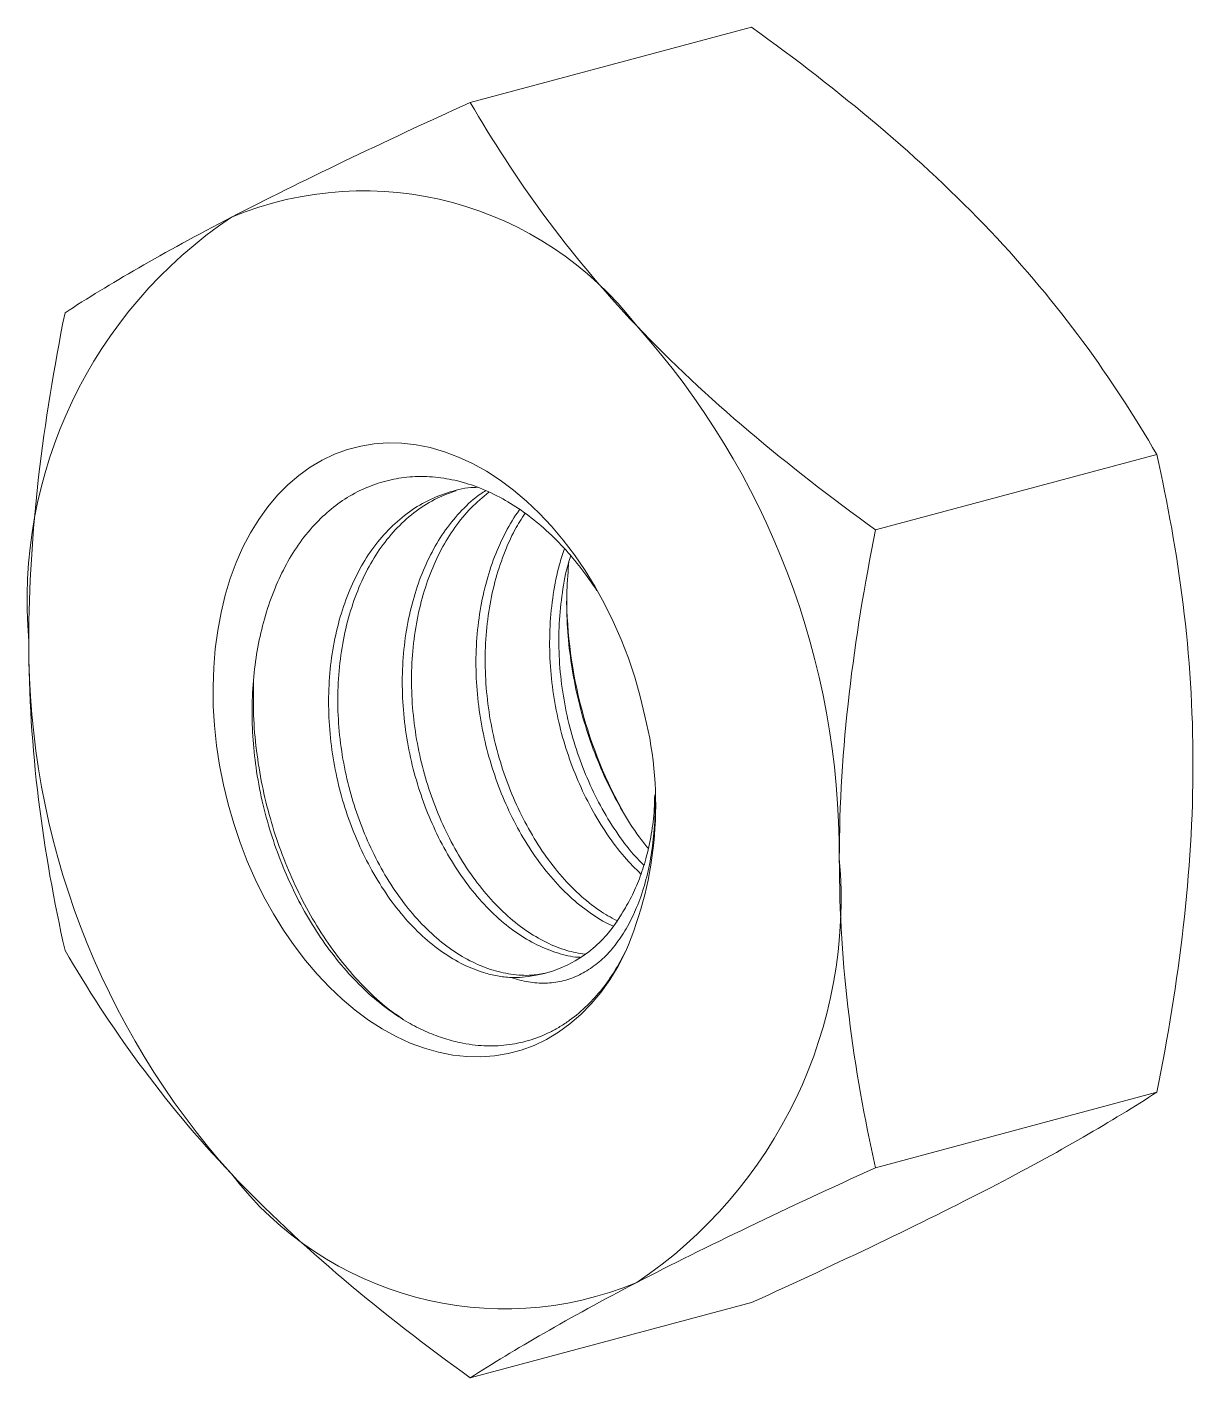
# Model space of a CAD drawing. Header units: millimetres. Extents: x -2.8 to 2.79, y -3.24 to 3.24.
import ezdxf

# ---------------------------------------------------------------- set-up
doc = ezdxf.new("R2010")
doc.units = ezdxf.units.MM

msp = doc.modelspace()

# ---------------------------------------------------------------- linework, layer by layer
at = {"color": 7, "linetype": 'Continuous', "lineweight": 15}
for p, q in [((-0.6748, 2.8785), (0.6748, 3.2401)), ((1.2697, 0.8279), (2.6194, 1.1895)), ((0.0703, -1.1938), (0.07, -1.196)), ((0.0703, -1.1938), (0.0709, -1.1941)), ((1.2697, -2.2314), (2.6194, -1.8698)), ((-0.6748, -3.2401), (0.6748, -2.8785))]:
    msp.add_line(p, q, dxfattribs=at)
at = {"color": 7, "linetype": 'Continuous', "lineweight": 15, "flags": 128}
msp.add_lwpolyline([(0.1633, -0.0649), (0.1408, 0.0287), (0.1142, 0.1212), (0.0837, 0.2122), (0.0493, 0.3015), (0.0113, 0.3885), (-0.0303, 0.4731), (-0.0753, 0.5547), (-0.1234, 0.6332), (-0.1746, 0.708), (-0.2285, 0.7791), (-0.285, 0.846), (-0.3437, 0.9084), (-0.4046, 0.9662), (-0.4673, 1.0191), (-0.5316, 1.0669), (-0.5971, 1.1093), (-0.6637, 1.1462), (-0.7311, 1.1775), (-0.7989, 1.203), (-0.867, 1.2226), (-0.935, 1.2362), (-1.0026, 1.2438), (-1.0696, 1.2453), (-1.1356, 1.2408), (-1.2005, 1.2302), (-1.264, 1.2137), (-1.3257, 1.1912), (-1.3855, 1.1628), (-1.443, 1.1288), (-1.4981, 1.0891), (-1.5506, 1.0441), (-1.6001, 0.9938), (-1.6466, 0.9384), (-1.6897, 0.8783), (-1.7294, 0.8136), (-1.7655, 0.7447), (-1.7978, 0.6717), (-1.8262, 0.595), (-1.8506, 0.515), (-1.8708, 0.4319), (-1.8868, 0.346), (-1.8986, 0.2579), (-1.906, 0.1677), (-1.9091, 0.0759), (-1.9078, -0.0172), (-1.9022, -0.1111), (-1.8922, -0.2055), (-1.8779, -0.3), (-1.8594, -0.3942), (-1.8367, -0.4877), (-1.8099, -0.5801), (-1.7792, -0.6711), (-1.7447, -0.7603), (-1.7065, -0.8472), (-1.6647, -0.9316), (-1.6196, -1.0131), (-1.5713, -1.0914), (-1.52, -1.1661), (-1.466, -1.237), (-1.4094, -1.3036), (-1.3505, -1.3659), (-1.2896, -1.4235), (-1.2268, -1.4761), (-1.1625, -1.5236), (-1.0968, -1.5658), (-1.0302, -1.6025), (-0.9628, -1.6335), (-0.895, -1.6587), (-0.8269, -1.678), (-0.7589, -1.6913), (-0.6913, -1.6986), (-0.6244, -1.6999), (-0.5584, -1.6951), (-0.4935, -1.6843), (-0.4302, -1.6674), (-0.3685, -1.6446), (-0.3089, -1.616), (-0.2514, -1.5817), (-0.1964, -1.5418), (-0.1441, -1.4965), (-0.0947, -1.4459), (-0.0484, -1.3904), (-0.0054, -1.33), (0.0341, -1.2652), (0.07, -1.196)], dxfattribs=at)
at = {"color": 7, "linetype": 'Continuous', "lineweight": 15}
for centre, radius, start, end in [((-1.1874, 0.8024), 1.6516, 37.45166, 112.55242), ((-0.5883, 0.4891), 2.2134, 123.83664, 185.06742), ((-2.7025, -0.7313), 3.7986, 359.74353, 41.92394), ((1.9398, 0.5196), 2.152, 180.21675, 209.52375), ((1.0055, 0.2766), 3.7986, 179.74353, 221.92394), ((-1.5692, -0.4915), 1.7842, 336.74136, 13.83357), ((-1.1087, -0.9438), 2.2134, 303.83664, 5.06742), ((-0.4713, -0.7188), 0.6007, 269.26572, 330.47873), ((-0.5097, -1.2571), 1.6516, 217.45166, 292.55242)]:
    msp.add_arc(centre, radius, start, end, dxfattribs=at)
for points, knots in [([(1.8208, 2.2614), (1.6558, 2.4354), (1.4743, 2.6047), (1.09, 2.93), (0.8864, 3.087), (0.6748, 3.2401)], [0, 0, 0, 0, 0.5, 0.5, 1, 1, 1, 1]), ([(0.1237, 1.8067), (-0.0413, 1.9807), (-0.1895, 2.159), (-0.4528, 2.5167), (-0.5691, 2.6971), (-0.6748, 2.8785)], [0, 0, 0, 0, 0.5, 0.5, 1, 1, 1, 1]), ([(-1.8208, 2.3277), (-1.9858, 2.2421), (-2.134, 2.161), (-2.3973, 2.0093), (-2.5136, 1.938), (-2.6194, 1.8698)], [0, 0, 0, 0, 0.5, 0.5, 1, 1, 1, 1]), ([(-2.7931, 0.2936), (-2.7931, 0.5528), (-2.7763, 0.8195), (-2.7154, 1.3461), (-2.6718, 1.6083), (-2.6194, 1.8698)], [0, 0, 0, 0, 0.5, 0.5, 1, 1, 1, 1]), ([(2.7931, -0.2936), (2.7931, -0.0345), (2.7763, 0.2233), (2.7154, 0.7173), (2.6718, 0.9561), (2.6194, 1.1895)], [0, 0, 0, 0, 0.5, 0.5, 1, 1, 1, 1]), ([(0.0703, -1.1938), (0.0532, -1.2262), (0.0187, -1.2917), (-0.0429, -1.3777), (-0.1146, -1.4575), (-0.1829, -1.515), (-0.2439, -1.5553), (-0.3088, -1.5909), (-0.3935, -1.6241), (-0.4826, -1.6423), (-0.5542, -1.6477), (-0.6286, -1.6472), (-0.7133, -1.6362), (-0.808, -1.6106), (-0.8913, -1.5783), (-0.9756, -1.5349), (-1.0662, -1.4763), (-1.1617, -1.3993), (-1.2595, -1.3015), (-1.3506, -1.1903), (-1.4338, -1.0674), (-1.5082, -0.9347), (-1.5731, -0.7932), (-1.6277, -0.6448), (-1.671, -0.4911), (-1.7013, -0.3353), (-1.7187, -0.1799), (-1.7236, -0.0268), (-1.7158, 0.1228), (-1.6957, 0.2669), (-1.6639, 0.4039), (-1.6205, 0.5326), (-1.5661, 0.6512), (-1.5013, 0.7586), (-1.4266, 0.8519), (-1.3433, 0.9302), (-1.2532, 0.9933), (-1.1568, 1.0403), (-1.0556, 1.071), (-0.9512, 1.0855), (-0.8442, 1.0836), (-0.7359, 1.0653), (-0.6278, 1.031), (-0.5214, 0.9808), (-0.4184, 0.9157), (-0.32, 0.8374), (-0.2274, 0.7465), (-0.1414, 0.6456), (-0.0916, 0.5722), (-0.0668, 0.5358)], [0, 0, 0, 0, 0.0206069, 0.0416002, 0.0625935, 0.0865493, 0.0986243, 0.1105142, 0.1357011, 0.1596568, 0.1717319, 0.1836217, 0.2088086, 0.2267634, 0.2447193, 0.2626753, 0.2819917, 0.3053036, 0.3286155, 0.3531491, 0.3762455, 0.399342, 0.4236255, 0.4467219, 0.4698212, 0.4941586, 0.5166692, 0.5391799, 0.5628776, 0.5851148, 0.607352, 0.6307321, 0.6529693, 0.6752085, 0.6986339, 0.7203422, 0.7420505, 0.764911, 0.7862891, 0.8076671, 0.8301438, 0.8515219, 0.872901, 0.8954154, 0.9163201, 0.9372249, 0.959247, 0.9797659, 1, 1, 1, 1]), ([(-0.6397, 1.0322), (-0.646, 1.0321), (-0.6908, 1.032), (-0.7716, 1.0122), (-0.8794, 0.9716), (-0.9794, 0.9095), (-1.0696, 0.8303), (-1.1479, 0.7361), (-1.2136, 0.6292), (-1.2677, 0.5099), (-1.3102, 0.3779), (-1.3397, 0.2347), (-1.355, 0.0836), (-1.3554, -0.0715), (-1.3412, -0.2265), (-1.3133, -0.3773), (-1.2726, -0.5219), (-1.2202, -0.6605), (-1.1565, -0.7928), (-1.0816, -0.9163), (-0.9972, -1.0274), (-0.9053, -1.1229), (-0.8086, -1.2006), (-0.7096, -1.2592), (-0.6211, -1.2941), (-0.5441, -1.3133), (-0.5009, -1.3174), (-0.479, -1.3194)], [0, 0, 0, 0, 0.007002, 0.050124, 0.093634, 0.137145, 0.180266, 0.22263, 0.263907, 0.305183, 0.347547, 0.390669, 0.434179, 0.47769, 0.520812, 0.563175, 0.604452, 0.645729, 0.688093, 0.731214, 0.774725, 0.818235, 0.861357, 0.903721, 0.944997, 0.972237, 1, 1, 1, 1]), ([(-0.7428, 1.0155), (-0.7735, 1.0047), (-0.8406, 0.9811), (-0.9352, 0.9211), (-1.0254, 0.8422), (-1.1037, 0.7479), (-1.1695, 0.641), (-1.2235, 0.5217), (-1.266, 0.3898), (-1.2955, 0.2466), (-1.3108, 0.0954), (-1.3112, -0.0597), (-1.297, -0.2146), (-1.2691, -0.3654), (-1.2284, -0.5101), (-1.176, -0.6487), (-1.1123, -0.7809), (-1.0374, -0.9044), (-0.953, -1.0155), (-0.8611, -1.1111), (-0.7644, -1.1888), (-0.6655, -1.2473), (-0.5657, -1.287), (-0.466, -1.3075), (-0.3761, -1.3114), (-0.3216, -1.2993), (-0.2986, -1.2942)], [0, 0, 0, 0, 0.0367439, 0.0801288, 0.1231258, 0.1653674, 0.2065249, 0.2476823, 0.2899239, 0.3329209, 0.3763058, 0.4196908, 0.4626877, 0.5049294, 0.5460868, 0.5872442, 0.6294858, 0.6724828, 0.7158677, 0.7592527, 0.8022496, 0.8444913, 0.8856487, 0.9268061, 0.9690478, 1, 1, 1, 1]), ([(-0.6012, 1.0155), (-0.6091, 1.0108), (-0.6503, 0.9863), (-0.7156, 0.9241), (-0.7945, 0.8311), (-0.8601, 0.7238), (-0.9141, 0.6046), (-0.9566, 0.4727), (-0.9862, 0.3294), (-1.0014, 0.1783), (-1.0019, 0.0232), (-0.9876, -0.1317), (-0.9597, -0.2825), (-0.919, -0.4272), (-0.8666, -0.5658), (-0.8029, -0.698), (-0.728, -0.8215), (-0.6436, -0.9326), (-0.5518, -1.0282), (-0.455, -1.1058), (-0.356, -1.1648), (-0.2565, -1.2028), (-0.1868, -1.2215), (-0.1515, -1.222), (-0.1484, -1.222)], [0, 0, 0, 0, 0.011815, 0.061761, 0.11083, 0.158639, 0.206448, 0.255517, 0.305463, 0.35586, 0.406257, 0.456203, 0.505272, 0.553081, 0.60089, 0.649959, 0.699905, 0.750302, 0.800699, 0.850645, 0.899714, 0.947523, 0.995332, 1, 1, 1, 1]), ([(-0.5858, 1.0082), (-0.6147, 0.9844), (-0.6739, 0.9359), (-0.75, 0.8424), (-0.8159, 0.7358), (-0.8699, 0.6164), (-0.9124, 0.4845), (-0.942, 0.3413), (-0.9572, 0.1902), (-0.9577, 0.035), (-0.9434, -0.1199), (-0.9155, -0.2707), (-0.8748, -0.4154), (-0.8224, -0.554), (-0.7587, -0.6862), (-0.6838, -0.8097), (-0.5994, -0.9208), (-0.5076, -1.0163), (-0.4108, -1.0942), (-0.3119, -1.1523), (-0.2159, -1.1917), (-0.1541, -1.2025), (-0.1252, -1.2075)], [0, 0, 0, 0, 0.048212, 0.098541, 0.147577, 0.196614, 0.246942, 0.29817, 0.349861, 0.401552, 0.45278, 0.503108, 0.552145, 0.601181, 0.65151, 0.702738, 0.754429, 0.806119, 0.857348, 0.907676, 0.956713, 1, 1, 1, 1]), ([(-0.4373, 0.925), (-0.438, 0.9241), (-0.4642, 0.8927), (-0.5057, 0.8175), (-0.5608, 0.6996), (-0.603, 0.5673), (-0.6326, 0.4242), (-0.6479, 0.273), (-0.6483, 0.1179), (-0.6341, -0.037), (-0.6062, -0.1878), (-0.5655, -0.3325), (-0.5131, -0.4711), (-0.4493, -0.6033), (-0.3745, -0.7268), (-0.2901, -0.8378), (-0.1982, -0.9338), (-0.1014, -1.01), (-0.0316, -1.0554), (0.0056, -1.0699), (0.0091, -1.0712)], [0, 0, 0, 0, 0.001745, 0.06186, 0.121974, 0.183672, 0.246474, 0.309842, 0.37321, 0.436011, 0.497709, 0.557823, 0.617938, 0.679636, 0.742437, 0.805805, 0.869173, 0.931974, 0.993672, 1, 1, 1, 1]), ([(-0.4117, 0.9076), (-0.4284, 0.8818), (-0.4676, 0.8215), (-0.5161, 0.7109), (-0.5589, 0.5793), (-0.5884, 0.436), (-0.6037, 0.2849), (-0.6041, 0.1298), (-0.5899, -0.0252), (-0.562, -0.176), (-0.5213, -0.3207), (-0.4689, -0.4593), (-0.4052, -0.5915), (-0.3303, -0.715), (-0.2459, -0.8262), (-0.154, -0.9213), (-0.0623, -0.9966), (-0.0004, -1.0308), (0.0277, -1.0463)], [0, 0, 0, 0, 0.046527, 0.108669, 0.172449, 0.237369, 0.302874, 0.36838, 0.4333, 0.49708, 0.559222, 0.621365, 0.685144, 0.750064, 0.81557, 0.881075, 0.945995, 1, 1, 1, 1]), ([(1.096, -0.7483), (1.096, -0.4891), (1.1128, -0.2224), (1.1737, 0.3042), (1.2173, 0.5664), (1.2697, 0.8279)], [0, 0, 0, 0, 0.5, 0.5, 1, 1, 1, 1]), ([(-0.2224, 0.7379), (-0.231, 0.7127), (-0.2547, 0.6432), (-0.2787, 0.5186), (-0.2944, 0.3678), (-0.2947, 0.2126), (-0.2805, 0.0577), (-0.2526, -0.0931), (-0.2119, -0.2378), (-0.1595, -0.3764), (-0.0958, -0.5087), (-0.0208, -0.6318), (0.0593, -0.7391), (0.1171, -0.7964), (0.1439, -0.823)], [0, 0, 0, 0, 0.050183, 0.13832, 0.227253, 0.316185, 0.404323, 0.490912, 0.575278, 0.659645, 0.746234, 0.834371, 0.923304, 1, 1, 1, 1]), ([(-0.1931, 0.7031), (-0.1969, 0.6916), (-0.215, 0.6362), (-0.2345, 0.5275), (-0.2503, 0.3788), (-0.2505, 0.2244), (-0.2364, 0.0695), (-0.2084, -0.0813), (-0.1677, -0.2259), (-0.1153, -0.3645), (-0.0517, -0.4969), (0.0235, -0.6198), (0.0939, -0.7156), (0.1414, -0.7632), (0.158, -0.7798)], [0, 0, 0, 0, 0.024283, 0.116347, 0.209213, 0.303796, 0.397534, 0.489625, 0.579352, 0.669079, 0.76117, 0.854908, 0.949491, 1, 1, 1, 1]), ([(-0.2012, 0.6774), (-0.2054, 0.6305), (-0.214, 0.5323), (-0.2114, 0.3787), (-0.1967, 0.2201), (-0.1695, 0.0625), (-0.1304, -0.0928), (-0.0792, -0.2434), (-0.0173, -0.3877), (0.0544, -0.522), (0.1201, -0.6265), (0.164, -0.6811), (0.1787, -0.6994)], [0, 0, 0, 0, 0.098528, 0.205788, 0.312018, 0.418587, 0.524818, 0.631137, 0.7378, 0.844092, 0.947682, 1, 1, 1, 1]), ([(-2.6194, -1.1895), (-2.6722, -0.9545), (-2.7163, -0.7117), (-2.7767, -0.2178), (-2.7931, 0.0347), (-2.7931, 0.2936)], [0, 0, 0, 0, 0.5, 0.5, 1, 1, 1, 1]), ([(-1.7147, 0.1004), (-1.7156, 0.047), (-1.7173, -0.0622), (-1.7026, -0.2291), (-1.6757, -0.3956), (-1.6364, -0.5566), (-1.5858, -0.7115), (-1.5245, -0.861), (-1.4521, -1.0047), (-1.3692, -1.1401), (-1.277, -1.2646), (-1.1771, -1.3745), (-1.0845, -1.4598), (-1.0239, -1.5009), (-1.0004, -1.5169)], [0, 0, 0, 0, 0.083464, 0.170776, 0.256957, 0.341493, 0.424196, 0.508081, 0.593768, 0.680763, 0.768524, 0.856478, 0.944047, 1, 1, 1, 1]), ([(2.6194, -1.8698), (2.6722, -1.6065), (2.7163, -1.3401), (2.7767, -0.8138), (2.7931, -0.5526), (2.7931, -0.2936)], [0, 0, 0, 0, 0.5, 0.5, 1, 1, 1, 1]), ([(-0.479, -1.3194), (-0.4513, -1.3275), (-0.3957, -1.3437), (-0.314, -1.3485), (-0.235, -1.3389), (-0.1596, -1.3131), (-0.0888, -1.2724), (-0.0236, -1.2173), (0.0352, -1.1476), (0.0866, -1.0652), (0.1307, -0.9707), (0.166, -0.8651), (0.1923, -0.7494), (0.2082, -0.6215), (0.2143, -0.5215), (0.2112, -0.4616), (0.2106, -0.4516)], [0, 0, 0, 0, 0.073895, 0.148026, 0.221921, 0.295815, 0.369945, 0.44384, 0.517655, 0.591716, 0.665595, 0.742805, 0.820216, 0.897426, 0.98278, 1, 1, 1, 1]), ([(0.2102, -0.443), (0.2098, -0.4659), (0.2085, -0.5306), (0.1947, -0.6343), (0.1707, -0.746), (0.1379, -0.8461), (0.0996, -0.9354), (0.0677, -0.988), (0.0514, -1.0148)], [0, 0, 0, 0, 0.103415, 0.291878, 0.490027, 0.65773, 0.825434, 1, 1, 1, 1]), ([(1.2697, -2.2314), (1.2169, -1.9964), (1.1728, -1.7537), (1.1124, -1.2597), (1.096, -1.0072), (1.096, -0.7483)], [0, 0, 0, 0, 0.5, 0.5, 1, 1, 1, 1]), ([(1.8208, -2.3277), (1.9858, -2.2421), (2.134, -2.161), (2.3973, -2.0093), (2.5136, -1.938), (2.6194, -1.8698)], [0, 0, 0, 0, 0.5, 0.5, 1, 1, 1, 1]), ([(-1.8208, -2.2614), (-1.6558, -2.4354), (-1.4743, -2.6047), (-1.09, -2.93), (-0.8864, -3.087), (-0.6748, -3.2401)], [0, 0, 0, 0, 0.5, 0.5, 1, 1, 1, 1]), ([(0.1237, -2.7823), (0.2888, -2.6967), (0.4702, -2.6068), (0.8545, -2.4226), (1.0582, -2.3279), (1.2697, -2.2314)], [0, 0, 0, 0, 0.5, 0.5, 1, 1, 1, 1])]:
    msp.add_open_spline(points, degree=3, knots=knots, dxfattribs=at)
for points in [[(-0.6748, 2.8785), (-1.099, 2.6851), (-1.4895, 2.4995), (-1.8208, 2.3277)], [(2.6194, 1.1895), (2.4073, 1.5534), (2.1521, 1.912), (1.8208, 2.2614)], [(1.2697, 0.8279), (0.8456, 1.135), (0.455, 1.4573), (0.1237, 1.8067)], [(-2.6194, -1.1895), (-2.4073, -1.5534), (-2.1521, -1.912), (-1.8208, -2.2614)], [(0.6748, -2.8785), (1.099, -2.6851), (1.4895, -2.4995), (1.8208, -2.3277)], [(-0.6748, -3.2401), (-0.4628, -3.1035), (-0.2076, -2.9542), (0.1237, -2.7823)]]:
    msp.add_open_spline(points, degree=3, dxfattribs=at)

doc.saveas('drawing.dxf')
